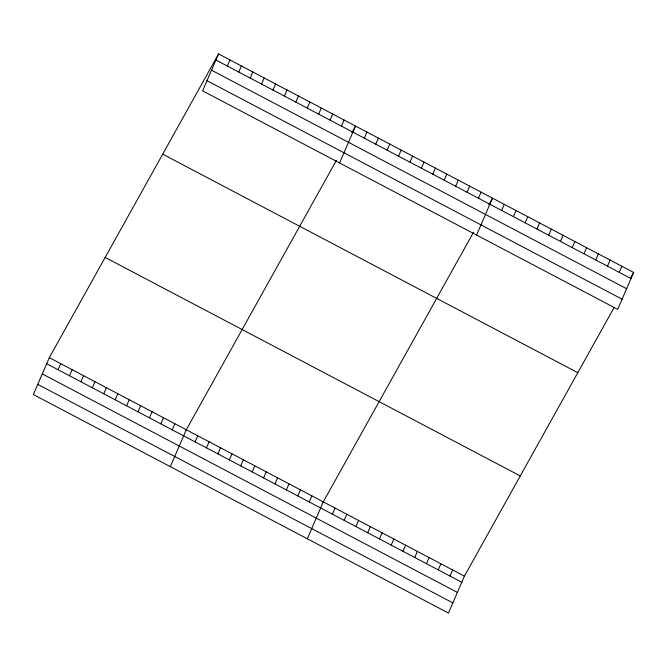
<?xml version="1.0" encoding="UTF-8"?>
<svg xmlns="http://www.w3.org/2000/svg" width="667" height="667" viewBox="0 0 667 667"><rect width="100%" height="100%" fill="white"/><g stroke="black" fill="none" stroke-linecap="round" stroke-linejoin="round"><path stroke-width="1" d="M218.551 53.944L202.593 90.837L617.684 309.346L633.65 272.461L218.551 53.944L49.316 357.654L33.35 394.539L448.449 613.056L464.407 576.163L614.107 307.537M58.087 369.751L60.73 363.657M69.51 375.763L72.144 369.668M80.924 381.774L83.558 375.679M227.33 66.05L229.965 59.955M92.338 387.785L94.972 381.691M238.744 72.061L241.387 65.966M103.752 393.788L106.386 387.694M250.158 78.072L252.801 71.978M115.166 399.8L117.801 393.705M261.581 84.075L264.215 77.981M126.58 405.811L129.223 399.716M272.995 90.087L275.629 83.992M137.994 411.814L140.637 405.728M284.409 96.098L287.043 90.003M149.416 417.825L152.051 411.731M295.823 102.101L298.457 96.015M160.83 423.837L163.465 417.742M307.237 108.112L309.872 102.018M172.244 429.848L174.879 423.753M318.651 114.124L321.286 108.029M170.335 466.65L186.293 429.765L336.451 160.297M330.065 120.135L332.708 114.04M195.072 441.862L197.707 435.768M341.479 126.138L344.122 120.052M206.487 447.874L209.121 441.779M339.57 162.948L355.536 126.055L351.809 132.741M217.901 453.885L220.544 447.79M364.315 138.161L366.95 132.066M229.315 459.888L231.958 453.793M375.729 144.172L378.364 138.077M240.737 465.899L243.372 459.805M387.143 150.175L389.778 144.08M252.151 471.911L254.786 465.816M398.558 156.186L401.192 150.092M263.565 477.922L266.2 471.827M409.972 162.198L412.615 156.103M274.979 483.925L277.614 477.83M421.386 168.209L424.029 162.114M286.393 489.937L289.028 483.842M432.808 174.212L435.443 168.117M297.807 495.948L300.45 489.853M444.222 180.223L446.857 174.129M309.221 501.951L311.864 495.864M455.636 186.235L458.271 180.14M307.312 538.761L323.278 501.867L473.437 232.408M467.05 192.238L469.685 186.151M332.399 514.157L335.034 508.062M478.464 198.249L481.099 192.154M344.164 520.343L346.798 514.249M476.555 235.051L492.521 198.166L488.794 204.844M355.92 526.538L358.563 520.443M501.642 210.455L504.277 204.36M367.684 532.733L370.318 526.638M513.398 216.642L516.041 210.547M379.448 538.919L382.083 532.825M525.162 222.836L527.797 216.742M391.204 545.114L393.847 539.019M536.927 229.023L539.561 222.928M402.968 551.301L405.603 545.206M548.683 235.218L551.326 229.123M414.732 557.495L417.367 551.401M560.447 241.404L563.081 235.309M426.488 563.682L429.123 557.587M572.211 247.599L574.846 241.504M438.252 569.876L440.887 563.782M583.967 253.793L586.61 247.699M450.008 576.071L452.651 569.977M595.731 259.98L598.366 253.885M607.487 266.175L610.13 260.08M619.251 272.361L621.886 266.266M630.39 278.306L633.65 272.461M215.916 60.038L631.015 278.556M211.522 70.202L626.613 288.719M206.987 80.674L622.086 299.183M162.706 154.169L577.797 372.686M105.161 257.429L520.26 475.946M49.316 357.654L464.407 576.163M46.673 363.748L461.772 582.258M42.279 373.904L457.379 592.421M37.744 384.375L452.843 602.893"/></g></svg>
